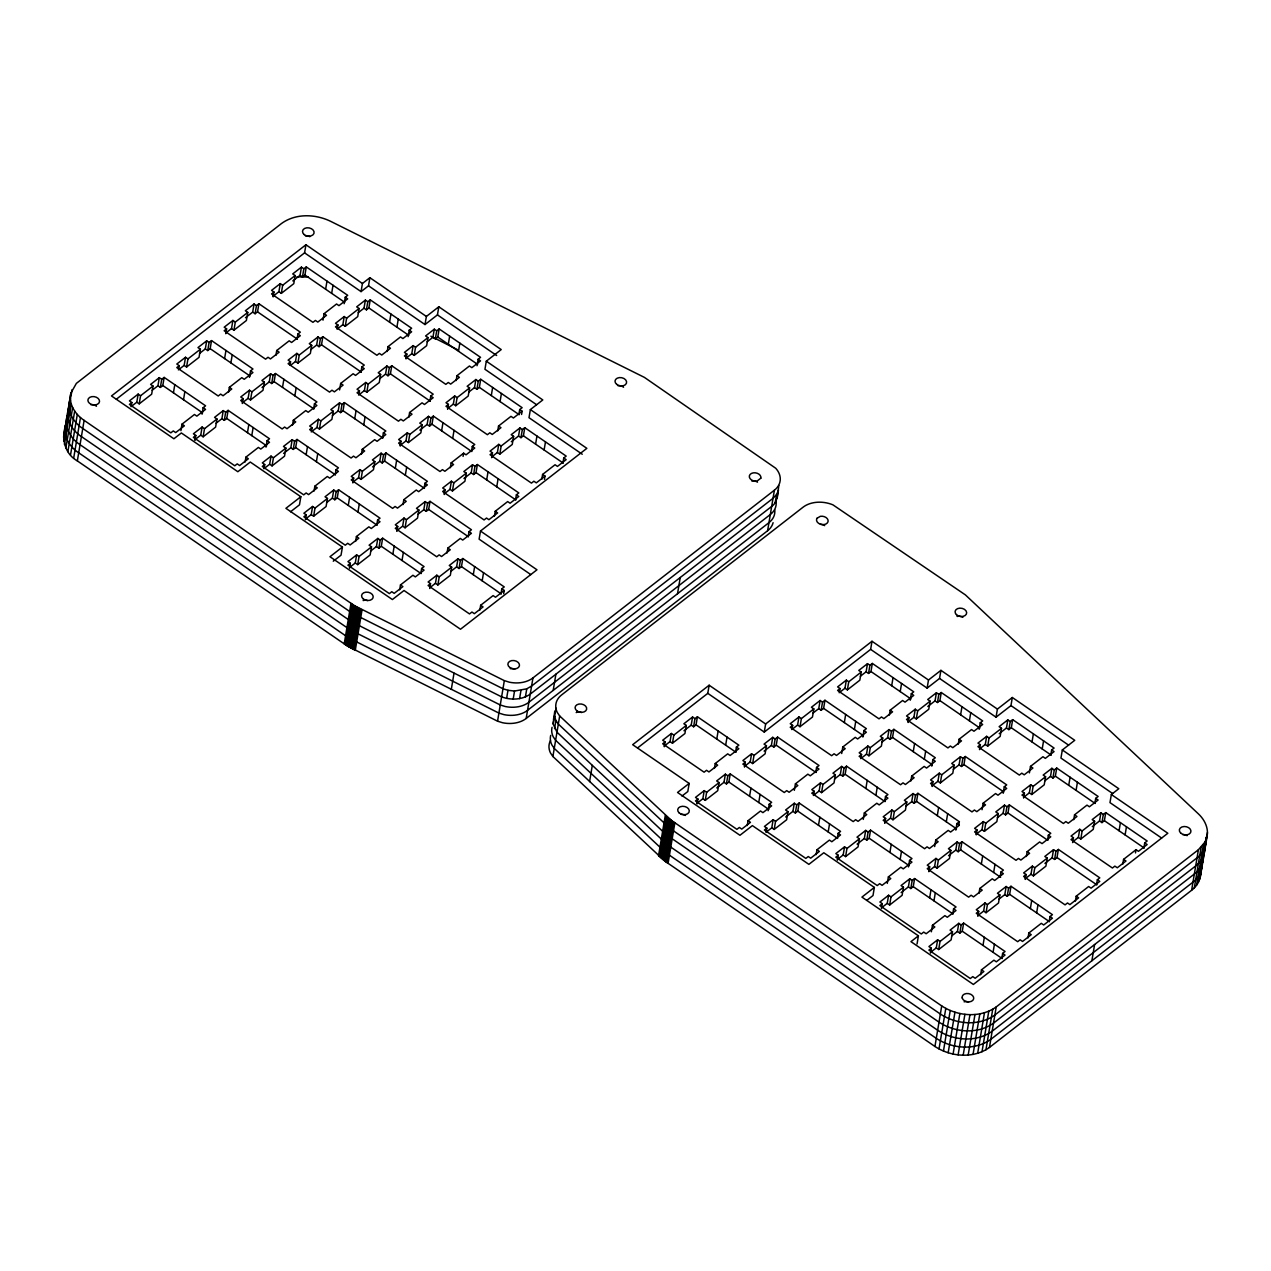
<?xml version="1.0" encoding="UTF-8"?>
<svg xmlns="http://www.w3.org/2000/svg" width="1271" height="1271" viewBox="0 0 1271 1271"><rect width="100%" height="100%" fill="white"/><g stroke="black" fill="none" stroke-linecap="round" stroke-linejoin="round"><path stroke-width="1.5" d="M1204.479 845.501C1205.829 853.334 1201.905 861.261 1195.693 865.932L993.525 1023.139C977.621 1034.546 954.871 1032.608 938.999 1022.138L666.369 834.777L556.968 732.191L553.123 723.898L556.078 708.185M553.123 723.898L554.76 711.093M68.555 410.724L69.365 405.862C64.074 417.396 71.589 430.281 81.423 436.589L351.797 621.916L501.616 696.858C510.894 700.321 522 699.971 530.261 694.125L771.688 506.414C777.089 502.696 777.391 496.278 778.011 490.415M777.185 498.359L778.821 485.538M550.47 740.564A25.325 18.001 9.5 0 0 550.47 752.956L552.901 756.515L664.717 861.007L934.932 1046.462C950.787 1056.932 973.554 1058.87 989.442 1047.463L1191.626 890.272C1197.838 885.585 1201.746 877.657 1200.396 869.825M1207.196 835.746C1208.514 827.5 1204.32 819.382 1198.394 813.869L965.372 594.876L832.95 504.857A25.325 18.001 9.5 0 0 803.05 507.208L561.623 694.919A25.325 18.001 9.5 0 0 557.254 712.411L559.685 715.97L671.501 820.462L941.716 1005.917C957.587 1016.387 980.338 1018.325 996.226 1006.918L1198.41 849.727L1205.115 841.879L1207.196 835.746L1200.412 876.291M773.102 522.683A25.325 18.001 9.5 0 1 767.605 530.738L526.178 718.465A25.325 18.001 9.5 0 1 502.553 722.738L497.549 721.181L347.73 646.24L77.34 460.912C63.28 453 61.135 435.905 66.664 422.083C61.358 433.618 68.872 446.502 78.707 452.81L349.096 638.137L498.899 713.079L503.904 714.62A25.325 18.001 9.5 0 0 527.544 710.346L768.971 522.635A25.325 18.001 9.5 0 0 774.754 509.878M70.89 393.089C68.237 403.971 75.386 414.553 84.124 420.367L354.514 605.695L504.333 680.636L509.337 682.193A25.325 18.001 9.5 0 0 532.962 677.904L774.389 490.193A25.325 18.001 9.5 0 0 775.723 468.252L644.413 377.392L330.508 221.265C315.287 213.925 295.587 213.242 281.511 223.505L76.355 383.397L70.89 393.089L63.55 437.224M67.204 418.842L68.014 413.981C62.708 425.499 70.239 438.4 80.057 444.707L350.446 630.019L500.266 704.976L505.254 706.517A25.325 18.001 9.5 0 0 528.895 702.243L770.321 514.517A25.325 18.001 9.5 0 0 776.104 501.759M69.651 404.242L70.461 399.38M71.001 396.139L72.082 389.641M63.661 440.878L70.445 400.333M64.44 444.548L71.224 404.003M65.854 448.155L72.638 407.61M67.887 451.666L74.671 411.121M70.525 455.002L77.309 414.457M73.686 458.1L80.47 417.555M77.34 460.912L84.124 420.367M131.31 405.767L131.85 402.526L129.451 400.873L138.158 394.105L140.557 395.758L139.206 403.86L136.791 402.208L138.158 394.105M159.304 377.646L157.954 385.764L160.368 387.417L161.719 379.298L159.304 377.646L150.614 384.414L153.013 386.066L151.662 394.185L139.206 403.86M160.368 387.417L162.799 385.51L164.166 377.408L205.584 405.814L203.138 407.721L202.057 414.203M173.428 392.803L174.794 384.7M178.687 368.94L179.227 365.698L176.812 364.03L185.518 357.278L187.933 358.93L186.583 367.033L184.168 365.381L185.518 357.278M183.517 399.73L184.867 391.611M180.895 430.662L181.991 424.164L194.447 414.489L196.846 416.141L205.552 409.373L203.138 407.721M206.68 340.819L205.33 348.921L207.729 350.574L209.095 342.471L206.68 340.819L197.974 347.587L200.389 349.239L199.039 357.342L186.583 367.033M207.729 350.574L210.176 348.683L211.526 340.58L252.961 368.987L250.514 370.878L249.434 377.376M194.987 440.338L195.813 435.46L193.399 433.808L202.105 427.04L204.504 428.692L203.153 436.811L200.739 435.159L202.105 427.04M225.793 333.717L226.603 328.855L224.189 327.203L232.895 320.435L235.31 322.087L233.943 330.206L231.529 328.554L232.895 320.435M224.602 358.581L225.968 350.478M223.251 410.597L221.901 418.699L224.316 420.351L225.666 412.249L223.251 410.597L214.561 417.365L216.96 419.017L215.609 427.12L203.153 436.811M230.877 362.886L232.243 354.784M228.542 392.199L229.352 387.337L241.808 377.646L244.223 379.298L252.929 372.53L250.514 370.878M224.316 420.351L226.746 418.461L228.113 410.358L269.531 438.765L267.101 440.656L266.004 447.154M254.057 303.991L252.691 312.094L255.106 313.746L256.456 305.644L254.057 303.991L245.351 310.76L247.766 312.412L246.399 320.514L233.943 330.206M242.364 403.495L243.174 398.633L240.759 396.981L249.466 390.213L251.88 391.865L250.53 399.968L248.115 398.316L249.466 390.213M255.106 313.746L257.536 311.856L258.903 303.737L300.321 332.16L297.891 334.051L297.08 338.912M247.464 432.664L248.814 424.562M245.112 461.977L245.939 457.115L258.394 447.424L260.793 449.076L269.5 442.308L267.101 440.656M273.154 296.89L273.964 292.028L271.565 290.376L280.271 283.608L282.67 285.26L281.32 293.363L278.905 291.71L280.271 283.608M251.785 435.635L253.136 427.517M270.628 373.753L269.277 381.872L271.676 383.524L273.043 375.422L270.628 373.753L261.921 380.522L264.336 382.174L262.986 390.292L250.53 399.968M275.918 355.372L276.728 350.51L289.184 340.819L291.599 342.471L300.306 335.703L297.891 334.051M271.676 383.524L274.123 381.634L275.473 373.515L316.908 401.938L314.461 403.828L313.651 408.69M301.418 267.148L300.067 275.267L302.482 276.919L303.833 268.801L301.418 267.148L292.727 273.916L295.126 275.569L293.776 283.687L281.32 293.363M264.177 467.792L264.733 464.535L262.319 462.882L271.025 456.114L273.424 457.782L272.073 465.885L269.659 464.233L271.025 456.114M304.579 252.865L305.93 244.763L362.426 283.497L361.059 291.615L304.579 252.865L116.344 399.221M282.512 387.385L283.878 379.282M302.482 276.919L304.913 275.013L306.279 266.91L347.698 295.317L345.251 297.223L344.171 303.705M290.01 365.047L290.551 361.806L288.136 360.154L296.842 353.386L299.257 355.038L297.891 363.141L295.492 361.488L296.842 353.386M292.187 439.671L290.821 447.773L293.236 449.426L294.586 441.323L292.187 439.671L283.481 446.439L285.88 448.091L284.529 456.194L272.073 465.885M294.84 395.837L296.191 387.719M292.489 425.15L293.299 420.272L305.755 410.597L308.17 412.249L316.876 405.481L314.461 403.828M318.004 336.926L316.638 345.045L319.053 346.697L320.403 338.579L318.004 336.926L309.298 343.694L311.713 345.347L310.346 353.465L297.891 363.141M293.236 449.426L295.666 447.535L297.033 439.432L338.451 467.839L336.021 469.73L335.194 474.607M325.63 289.232L326.981 281.113M323.009 320.149L324.105 313.667L336.561 303.991L338.96 305.644L347.666 298.876L345.251 297.223M319.053 346.697L321.499 344.791L322.85 336.688L364.269 365.095L361.838 366.985L361.028 371.863M331.667 293.363L333.018 285.26M306.136 454.716L307.503 446.614M311.554 430.948L312.094 427.707L309.695 426.055L318.386 419.287L320.8 420.939L319.45 429.058L317.035 427.406L318.386 419.287M305.93 244.763L111.483 395.948L173.889 438.765L181.356 432.966L237.836 471.716L250.276 462.04L300.83 496.723L299.479 504.825L290.519 511.784M337.371 328.204L337.927 324.963L335.512 323.311L344.219 316.543L346.618 318.195L345.267 326.313L342.852 324.661L344.219 316.543M305.485 519.76L306.295 514.882L303.88 513.23L312.587 506.462L315.001 508.114L313.635 516.233L311.236 514.58L312.587 506.462M316.384 461.738L317.734 453.636M314.048 491.051L314.858 486.189L327.314 476.498L329.729 478.15L338.42 471.382L336.021 469.73M339.548 402.843L338.197 410.946L340.612 412.598L341.963 404.496L339.548 402.843L330.841 409.612L333.256 411.264L331.906 419.366L319.45 429.058M339.595 389.927L340.676 383.445L353.131 373.753L355.546 375.406L364.253 368.654L361.838 366.985M333.749 490.018L332.398 498.121L334.797 499.773L336.164 491.67L333.749 490.018L325.042 496.786L327.457 498.439L326.091 506.541L313.635 516.233M365.365 300.099L364.014 308.202L366.429 309.854L367.78 301.751L365.365 300.099L356.674 306.867L359.073 308.519L357.723 316.622L345.267 326.313M340.612 412.598L343.043 410.708L344.393 402.589L385.828 431.012L383.381 432.903L382.571 437.764M368.526 285.816L369.877 277.698L426.373 316.447L425.007 324.55L368.526 285.816L361.059 291.615M334.797 499.773L337.244 497.882L338.594 489.764L380.029 518.187L377.582 520.077L376.772 524.939M366.429 309.854L368.86 307.963L370.226 299.845L411.645 328.268L409.214 330.158L408.118 336.64M354.72 418.715L356.087 410.612M358.93 394.121L359.471 390.88L357.056 389.228L365.762 382.46L368.177 384.112L366.811 392.215L364.412 390.562L365.762 382.46M348.254 505.445L349.62 497.326M352.845 482.916L353.672 478.055L351.257 476.403L359.963 469.635L362.378 471.287L361.012 479.389L358.597 477.737L359.963 469.635M300.83 496.723L285.911 508.321L342.407 547.054L341.041 555.173L333.272 561.21M363.76 424.911L365.111 416.793M361.409 454.224L362.235 449.346L374.675 439.671L377.09 441.323L385.796 434.555L383.381 432.903M386.924 366L385.558 374.119L387.973 375.771L389.339 367.653L386.924 366L378.218 372.768L380.633 374.421L379.266 382.539L366.811 392.215M357.945 512.086L359.312 503.983M389.577 322.167L390.928 314.064M349.541 568.169L350.351 563.291L347.936 561.639L356.643 554.871L359.058 556.523L357.691 564.642L355.292 562.989L356.643 554.871M387.226 351.479L388.052 346.618L400.508 336.926L402.907 338.579L411.613 331.81L409.214 330.158M355.61 541.398L356.42 536.537L368.876 526.845L371.291 528.498L379.997 521.73L377.582 520.077M396.917 327.203L398.268 319.085M344.203 643.936L350.987 603.391M381.125 453.175L379.759 461.294L382.174 462.946L383.524 454.827L381.125 453.175L372.419 459.943L374.834 461.595L373.467 469.714L361.012 479.389M345.061 644.524L351.86 603.979M387.973 375.771L390.419 373.865L391.77 365.762L433.189 394.169L430.758 396.075L429.948 400.937M345.95 645.112L352.734 604.567M346.84 645.684L353.624 605.139M347.73 646.24L354.514 605.695M348.635 646.796L355.419 606.251M349.557 647.336L356.341 606.791M350.478 647.876L357.278 607.331M351.416 648.401L358.2 607.856M352.369 648.925L359.153 608.38M382.174 462.946L384.605 461.055L385.971 452.937L427.39 481.344L424.959 483.25L424.133 488.112M353.322 649.433L360.106 608.888M354.275 649.926L361.075 609.381M377.805 538.427L376.438 546.53L378.853 548.182L380.22 540.08L377.805 538.427L369.098 545.195L371.513 546.848L370.147 554.95L357.691 564.642M355.26 650.418L362.044 609.873M406.021 358.915L406.847 354.037L404.432 352.385L413.139 345.617L415.538 347.269L414.187 355.387L411.772 353.735L413.139 345.617M378.853 548.182L381.3 546.292L382.65 538.189L424.069 566.596L421.638 568.487L420.828 573.348M395.297 468.379L396.663 460.277M400.222 446.089L401.032 441.228L398.633 439.575L407.324 432.807L409.739 434.46L408.388 442.562L405.973 440.91L407.324 432.807M408.785 417.381L409.596 412.519L422.051 402.843L424.466 404.496L433.173 397.728L430.758 396.075M434.301 329.173L432.934 337.276L435.349 338.928L436.7 330.825L434.301 329.173L425.594 335.941L427.993 337.593L426.643 345.696L414.187 355.387M405.322 475.259L406.672 467.14M392.85 554.22L394.201 546.101M396.902 531.326L397.728 526.464L395.313 524.812L404.019 518.044L406.418 519.696L405.068 527.799L402.653 526.146L404.019 518.044M402.986 504.571L403.797 499.694L416.253 490.018L418.667 491.67L427.358 484.902L424.959 483.25M425.007 324.55L437.446 314.89L438.813 306.772L501.219 349.589L486.3 361.186L484.95 369.289L536.6 404.718M428.486 416.348L427.135 424.45L429.55 426.103L430.901 418L428.486 416.348L419.78 423.116L422.194 424.768L420.844 432.871L408.388 442.562M435.349 338.928L437.78 337.037L439.146 328.935L480.565 357.342L478.134 359.232L477.038 365.73M402.001 560.495L403.368 552.392M399.666 589.808L400.476 584.946L412.932 575.255L415.347 576.907L424.053 570.139L421.638 568.487M429.55 426.103L431.981 424.212L433.332 416.11L474.766 444.516L472.319 446.407L471.509 451.284M425.181 501.584L423.815 509.703L426.23 511.355L427.58 503.252L425.181 501.584L416.475 508.352L418.874 510.005L417.524 518.123L405.068 527.799M448.313 344.25L449.664 336.148M441.625 430.821L442.975 422.719M426.23 511.355L428.661 509.464L430.027 501.346L471.446 529.753L469.015 531.659L468.189 536.521M447.599 409.246L448.409 404.385L445.994 402.732L454.7 395.964L457.115 397.616L455.749 405.735L453.35 404.083L454.7 395.964M458.497 351.241L459.848 343.138M456.162 380.553L456.972 375.692L469.428 366L471.843 367.653L480.533 360.885L478.134 359.232M452.698 438.416L454.049 430.313M444.278 494.498L445.088 489.637L442.689 487.985L451.38 481.216L453.795 482.869L452.444 490.971L450.029 489.319L451.38 481.216M429.709 588.489L430.519 583.627L428.12 581.975L436.811 575.207L439.226 576.859L437.875 584.962L435.46 583.31L436.811 575.207M450.347 467.728L451.173 462.866L463.629 453.175L466.028 454.827L474.734 448.059L472.319 446.407M475.862 379.521L474.512 387.623L476.911 389.276L478.277 381.173L475.862 379.521L467.156 386.289L469.571 387.941L468.205 396.044L455.749 405.735M463.073 456.416L463.629 453.175M447.042 552.98L447.853 548.103L460.309 538.427L462.723 540.08L471.414 533.312L469.015 531.659M476.911 389.276L479.358 387.385L480.708 379.266L522.143 407.689L519.696 409.58L518.886 414.441M472.542 464.757L471.191 472.876L473.606 474.528L474.957 466.409L472.542 464.757L463.836 471.525L466.25 473.177L464.9 481.296L452.444 490.971M457.973 558.747L456.623 566.866L459.038 568.518L460.388 560.4L457.973 558.747L449.267 565.516L451.682 567.168L450.331 575.286L437.875 584.962M473.606 474.528L476.037 472.621L477.388 464.519L518.822 492.926L516.376 494.816L515.565 499.694M459.038 568.518L461.468 566.612L462.819 558.509L504.253 586.916L501.807 588.823L500.996 593.684M491.289 395.567L492.655 387.464M451.3 689.406L454.017 673.185M486.682 479.914L488.032 471.811M500.059 401.588L501.425 393.486M491.655 457.671L492.465 452.794L490.05 451.141L498.756 444.373L501.171 446.026L499.805 454.144L497.406 452.492L498.756 444.373M473.289 574.714L474.639 566.612M486.3 361.186L542.796 399.936L530.357 409.596L586.852 448.345L480.486 531.04L479.119 539.158L530.77 574.571M497.724 430.901L498.534 426.039L510.99 416.348L513.405 418L522.111 411.232L519.696 409.58M496.754 486.825L498.105 478.722M482.186 580.831L483.536 572.713M494.403 516.137L495.229 511.276L507.669 501.584L510.084 503.237L518.79 496.468L516.376 494.816M479.834 610.128L480.66 605.266L493.116 595.591L495.515 597.243L504.222 590.475L501.807 588.823M519.918 427.93L518.552 436.032L520.967 437.685L522.333 429.582L519.918 427.93L511.212 434.698L513.627 436.35L512.261 444.453L499.805 454.144M521.571 414.473L522.111 411.232M520.967 437.685L523.414 435.794L524.764 427.676L566.183 456.098L563.752 457.989L562.942 462.851M530.357 409.596L529.006 417.714L582.261 454.24M503.681 593.716L504.222 590.475M535.599 444.151L536.95 436.048M497.549 721.181L504.333 680.636M544.115 449.998L545.481 441.895M541.78 479.31L542.59 474.448L555.046 464.757L557.461 466.409L566.167 459.641L563.752 457.989M506.621 698.399L507.971 690.296L502.982 688.755L352.258 613.242L82.774 428.486C72.955 422.179 65.425 409.278 70.731 397.759M544.465 479.342L545.005 476.101L542.59 474.448M513.182 699.145L514.533 691.043L526.766 688.818L531.612 686.022L773.038 498.296L776.565 494.594L778.535 490.241M519.585 698.637L520.951 690.534M525.416 696.937L526.766 688.818M526.178 718.465L532.962 677.904M553.187 690.407L555.904 674.186M554.553 728.633L555.904 720.53L554.474 715.795M552.901 756.515L559.685 715.97M589.585 781.617L592.302 765.396M677.522 593.732L680.239 577.511M664.304 746.744L665.114 741.883L662.699 740.23L671.406 733.462L673.821 735.115L672.47 743.217L670.055 741.565L671.406 733.462M658.537 855.78L665.321 815.235M659.268 856.463L666.052 815.918M659.999 857.131L666.782 816.586M660.761 857.798L667.545 817.253M661.524 858.449L668.308 817.904M662.302 859.101L669.086 818.556M663.097 859.736L669.881 819.191M692.568 717.003L691.217 725.121L693.616 726.774L694.983 718.655L692.568 717.003L683.862 723.771L686.276 725.423L684.926 733.542L672.47 743.217M663.891 860.372L670.675 819.827M664.717 861.007L671.501 820.462M665.527 861.627L672.311 821.082M666.369 862.231L673.153 821.686M667.211 862.834L673.995 822.289M668.069 863.438L674.853 822.893M693.616 726.774L696.063 724.867L697.414 716.765L738.848 745.171L736.402 747.078L735.591 751.939M709.139 685.228L707.788 693.346L764.268 732.08L765.635 723.977L709.139 685.228L632.672 744.695L689.168 783.429L687.802 791.547L681.987 796.059M697.112 803.908L697.922 799.046L695.507 797.394L704.213 790.626L706.628 792.278L705.262 800.38L702.863 798.728L704.213 790.626M716.765 739.087L718.131 730.968M714.429 768.383L715.239 763.521L727.695 753.846L730.11 755.498L738.816 748.73L736.402 747.078M725.376 774.166L724.009 782.285L726.424 783.937L727.775 775.818L725.376 774.166L716.669 780.934L719.084 782.586L717.718 790.705L705.262 800.38M725.662 745.187L727.028 737.069M767.605 530.738L774.389 490.193M775.215 502.712L776.565 494.594M726.424 783.937L728.855 782.03L730.221 773.928L771.64 802.335L769.209 804.225L768.113 810.723M744.472 767.08L745.283 762.203L742.884 760.551L751.59 753.782L753.989 755.435L752.639 763.553L750.224 761.901L751.59 753.782M749.572 796.234L750.939 788.131M747.237 825.546L748.047 820.685L760.503 810.993L762.918 812.646L771.624 805.893L769.209 804.225M772.736 737.339L771.386 745.442L773.801 747.094L775.151 738.991L772.736 737.339L764.046 744.107L766.445 745.759L765.094 753.862L752.639 763.553M758.739 802.525L760.09 794.423M773.801 747.094L776.231 745.203L777.598 737.101L819.017 765.507L816.57 767.398L815.76 772.26M766.302 831.361L766.842 828.12L764.427 826.468L773.133 819.7L775.548 821.352L774.182 829.455L771.783 827.802L773.133 819.7M792.119 728.617L792.659 725.376L790.244 723.723L798.951 716.955L801.365 718.608L800.015 726.71L797.6 725.058L798.951 716.955M794.296 803.24L792.929 811.359L795.344 813.011L796.71 804.893L794.296 803.24L785.589 810.008L788.004 811.661L786.638 819.779L774.182 829.455M794.327 790.34L795.424 783.857L807.879 774.166L810.278 775.818L818.985 769.05L816.57 767.398M820.113 700.496L818.762 708.614L821.161 710.267L822.528 702.148L820.113 700.496L811.406 707.264L813.821 708.916L812.471 717.035L800.015 726.71M795.344 813.011L797.791 811.105L799.141 803.002L840.56 831.409L838.129 833.315L837.319 838.177M821.161 710.267L823.608 708.376L824.958 700.257L866.393 728.664L863.946 730.571L862.866 737.053M813.662 794.534L814.218 791.277L811.804 789.625L820.51 782.857L822.909 784.509L821.559 792.627L819.144 790.975L820.51 782.857M839.495 691.789L840.036 688.548L837.621 686.896L846.327 680.128L848.742 681.78L847.376 689.883L844.977 688.231L846.327 680.128M818.492 825.324L819.859 817.205M816.157 854.62L816.967 849.759L829.423 840.083L831.838 841.736L840.544 834.968L838.129 833.315M841.672 766.413L840.306 774.516L842.721 776.168L844.071 768.065L841.672 766.413L832.966 773.181L835.365 774.833L834.014 782.936L821.559 792.627M844.325 722.579L845.676 714.461M828.184 831.965L829.55 823.862M841.704 753.512L842.784 747.014L855.24 737.339L857.655 738.991L866.361 732.223L863.946 730.571M867.489 663.669L866.123 671.771L868.538 673.439L869.888 665.321L867.489 663.669L858.783 670.437L861.198 672.089L859.832 680.192L847.376 689.883M842.721 776.168L845.151 774.277L846.518 766.175L887.936 794.582L885.506 796.472L884.68 801.334M854.398 729.49L855.748 721.372M870.635 649.386L872.001 641.267L928.481 680.017L927.131 688.119L870.635 649.386L764.268 732.08M837.43 860.117L838.256 855.256L835.841 853.604L844.548 846.836L846.947 848.488L845.596 856.606L843.181 854.954L844.548 846.836M868.538 673.439L870.969 671.533L872.335 663.43L913.754 691.837L911.323 693.728L910.227 700.226M861.039 757.691L861.579 754.45L859.18 752.797L867.871 746.029L870.285 747.682L868.935 755.8L866.52 754.132L867.871 746.029M865.869 788.481L867.219 780.378M865.694 830.392L864.344 838.495L866.758 840.147L868.109 832.044L865.694 830.392L857.004 837.16L859.403 838.812L858.052 846.915L845.596 856.606M863.247 819.414L864.344 812.932L876.799 803.24L879.198 804.893L887.905 798.124L885.506 796.472M889.033 729.586L887.682 737.688L890.081 739.341L891.448 731.238L889.033 729.586L880.326 736.338L882.741 738.006L881.391 746.109L868.935 755.8M891.686 685.736L893.052 677.634M875.894 795.36L877.244 787.242M889.35 715.049L890.161 710.187L902.617 700.496L905.031 702.148L913.738 695.38L911.323 693.728M866.758 840.147L869.189 838.256L870.556 830.138L911.974 858.561L909.543 860.451L908.447 866.933M890.081 739.341L892.528 737.45L893.878 729.332L935.313 757.754L932.866 759.645L931.786 766.127M900.218 691.583L901.568 683.48M884.807 823.29L885.617 818.429L883.218 816.776L891.908 810.008L894.323 811.661L892.973 819.763L890.558 818.111L891.908 810.008M689.168 783.429L677.538 792.469L739.96 835.285L752.384 825.61L808.88 864.359L823.799 852.762L874.353 887.428L873.002 895.547L866.79 900.376M908.145 722.484L908.956 717.622L906.541 715.97L915.247 709.202L917.662 710.854L916.296 718.957L913.897 717.305L915.247 709.202M889.907 852.46L891.257 844.357M881.486 908.543L882.296 903.665L879.897 902.013L888.604 895.245L891.003 896.897L889.652 905.016L887.237 903.363L888.604 895.245M887.285 883.393L888.381 876.911L900.837 867.219L903.236 868.871L911.943 862.103L909.543 860.451M913.245 751.654L914.596 743.535M913.071 793.549L911.72 801.667L914.119 803.32L915.485 795.201L913.071 793.549L904.364 800.317L906.779 801.969L905.429 810.088L892.973 819.763M910.894 780.966L911.704 776.088L924.16 766.413L926.575 768.065L935.281 761.297L932.866 759.645M900.138 859.482L901.504 851.379M936.409 692.743L935.043 700.861L937.458 702.513L938.824 694.395L936.409 692.743L927.703 699.511L930.118 701.163L928.751 709.282L916.296 718.957M914.119 803.32L916.566 801.413L917.916 793.311L959.351 821.717L958.811 824.958M924.319 759.248L925.669 751.129M909.75 878.801L908.4 886.904L910.814 888.556L912.165 880.453L909.75 878.801L901.06 885.569L903.459 887.222L902.108 895.324L889.652 905.016M939.555 678.46L940.921 670.341L997.401 709.091L996.051 717.194L939.555 678.46L927.131 688.119M937.458 702.513L939.905 700.607L941.255 692.504L982.674 720.911L980.243 722.802L979.163 729.3M910.814 888.556L913.245 886.665L914.612 878.547L956.03 906.97L953.584 908.86L952.773 913.722M932.183 786.463L932.993 781.586L930.579 779.933L939.285 773.165L941.7 774.817L940.333 782.936L937.934 781.284L939.285 773.165M937.283 815.632L938.634 807.514M928.863 871.699L929.673 866.838L927.258 865.186L935.964 858.418L938.379 860.07L937.029 868.172L934.614 866.52L935.964 858.418M917.058 943.956L918.409 935.837L861.929 897.104L874.353 887.428M934.662 846.55L935.742 840.067L948.198 830.392L950.613 832.044L959.319 825.276L956.904 823.624L959.351 821.717M929.641 897.914L930.992 889.795M960.606 714.81L961.972 706.708M960.447 756.722L959.081 764.824L961.496 766.477L962.862 758.374L960.447 756.722L951.741 763.49L954.156 765.142L952.789 773.245L940.333 782.936M958.27 744.123L959.081 739.261L971.537 729.57L973.951 731.238L982.658 724.47L980.243 722.802M946.307 821.813L947.658 813.71M933.963 900.869L935.313 892.766M931.341 931.802L932.437 925.32L944.893 915.628L947.292 917.281L955.999 910.513L953.584 908.86M930.515 953.075L931.325 948.214L928.926 946.561L937.633 939.793L940.032 941.446L938.681 949.548L936.266 947.896L937.633 939.793M969.392 720.832L970.742 712.729M961.496 766.477L963.942 764.586L965.293 756.483L1006.711 784.89L1004.281 786.781L1003.2 793.279M957.127 841.958L955.776 850.077L958.175 851.729L959.541 843.61L957.127 841.958L948.42 848.726L950.835 850.378L949.485 858.497L937.029 868.172M955.824 830.106L956.904 823.624M958.175 851.729L960.622 849.838L961.972 841.72L1003.407 870.127L1000.96 872.033L1000.15 876.895M979.544 749.62L980.37 744.758L977.955 743.106L986.661 736.338L989.06 737.99L987.71 746.109L985.295 744.441L986.661 736.338M958.779 923.334L957.428 931.452L959.843 933.105L961.194 924.986L958.779 923.334L950.088 930.102L952.487 931.754L951.137 939.873L938.681 949.548M934.932 1046.462L941.716 1005.917M939.015 1048.956L945.799 1008.411M976.239 834.872L977.049 830.011L974.635 828.342L983.341 821.59L985.756 823.243L984.39 831.345L981.99 829.693L983.341 821.59M982.038 809.722L983.119 803.24L995.574 793.549L997.989 795.201L1006.696 788.433L1004.281 786.781M959.843 933.105L962.274 931.214L963.64 923.096L1005.059 951.502L1002.612 953.409L1001.802 958.27M943.447 1051.069L950.231 1010.524M1007.808 719.894L1006.457 727.997L1008.872 729.649L1010.223 721.547L1007.808 719.894L999.117 726.662L1001.516 728.315L1000.166 736.417L987.71 746.109M948.166 1052.769L954.95 1012.224M981.339 864.042L982.69 855.923M978.988 893.338L979.798 888.477L992.254 878.801L994.669 880.453L1003.375 873.685L1000.96 872.033M996.051 717.194L1010.969 705.596L1012.32 697.493L1074.742 740.31L1062.318 749.969L1060.951 758.072L1112.602 793.501M953.091 1054.04L959.875 1013.495M977.892 916.248L978.702 911.386L976.287 909.734L984.993 902.966L987.408 904.618L986.058 912.721L983.643 911.069L984.993 902.966M1008.872 729.649L1011.303 727.759L1012.669 719.64L1054.088 748.063L1051.657 749.954L1050.831 754.815M1004.503 805.131L1003.137 813.233L1005.552 814.886L1006.902 806.783L1004.503 805.131L995.797 811.899L998.212 813.551L996.845 821.654L984.39 831.345M958.112 1054.851L964.896 1014.306M963.18 1055.184L969.964 1014.639M993.652 872.478L995.002 864.375M982.991 945.417L984.342 937.299M980.64 974.73L981.466 969.852L993.922 960.177L996.321 961.829L1005.027 955.061L1002.612 953.409M1005.552 814.886L1007.982 812.995L1009.349 804.893L1050.767 833.299L1048.337 835.19L1047.526 840.067M968.184 1055.025L974.968 1014.48M973.046 1054.406L979.83 1013.861M1006.155 886.507L1004.805 894.609L1007.204 896.277L1008.57 888.159L1006.155 886.507L997.449 893.275L999.864 894.927L998.498 903.03L986.058 912.721M993.064 952.329L994.43 944.226M977.669 1053.309L984.453 1012.765M1032.02 741.962L1033.371 733.844M1023.6 798.029L1024.41 793.168L1022.011 791.515L1030.717 784.747L1033.116 786.399L1031.766 794.518L1029.351 792.866L1030.717 784.747M982.006 1051.768L988.79 1011.223M1029.399 772.895L1030.495 766.397L1042.951 756.722L1045.35 758.374L1054.056 751.606L1051.657 749.954M1007.204 896.277L1009.651 894.371L1011.001 886.268L1052.436 914.675L1049.989 916.566L1049.179 921.443M985.946 1049.814L992.73 1009.269M989.442 1047.463L996.226 1006.918M1042.204 748.953L1043.57 740.834M1026.364 856.511L1027.175 851.649L1039.63 841.958L1042.045 843.61L1050.752 836.842L1048.337 835.19M1025.268 879.405L1026.078 874.543L1023.663 872.891L1032.37 866.123L1034.785 867.775L1033.418 875.894L1031.003 874.241L1032.37 866.123M1051.864 768.304L1050.513 776.406L1052.928 778.059L1054.279 769.956L1051.864 768.304L1043.173 775.072L1045.572 776.724L1044.222 784.827L1031.766 794.518M1030.352 908.574L1031.718 900.472M1028.017 937.887L1028.827 933.025L1041.283 923.334L1043.698 924.986L1052.404 918.218L1049.989 916.566M1052.928 778.059L1055.359 776.168L1056.725 768.049L1098.144 796.472L1095.697 798.363L1094.887 803.224M1036.643 912.88L1037.994 904.777M1053.532 849.679L1052.166 857.782L1054.58 859.434L1055.931 851.332L1053.532 849.679L1044.826 856.447L1047.24 858.1L1045.874 866.202L1033.418 875.894M1068.736 785.335L1070.087 777.232M1054.58 859.434L1057.011 857.544L1058.378 849.425L1099.796 877.848L1097.366 879.739L1096.555 884.6M1076.076 790.371L1077.427 782.269M1073.725 819.684L1074.551 814.822L1087.007 805.131L1089.406 806.783L1098.112 800.015L1095.697 798.363M1072.629 842.578L1073.439 837.716L1071.04 836.064L1079.746 829.296L1082.145 830.948L1080.795 839.051L1078.38 837.398L1079.746 829.296M1075.393 901.06L1076.203 896.198L1088.659 886.507L1091.074 888.159L1099.765 881.391L1097.366 879.739M1100.893 812.836L1099.542 820.955L1101.957 822.607L1103.307 814.489L1100.893 812.836L1092.202 819.604L1094.601 821.257L1093.251 829.375L1080.795 839.051M1101.957 822.607L1104.388 820.701L1105.754 812.598L1147.173 841.005L1144.726 842.911L1143.916 847.773M1062.318 749.969L1118.798 788.719L1111.347 794.518L1109.98 802.621L1161.63 838.05M1091.884 960.749L1094.601 944.544M1119.068 830.773L1120.418 822.671M1125.105 834.92L1126.456 826.801M1122.754 864.216L1123.58 859.355L1136.036 849.679L1138.435 851.332L1147.141 844.564L1144.726 842.911M1135.48 852.92L1136.036 849.679M1191.626 890.272L1198.41 849.727M1194.311 887.889L1201.095 847.344M1196.551 885.267L1203.335 844.722M1198.331 882.424L1205.115 841.879M1199.617 879.421L1207.45 832.537M553.409 719.195L554.728 716.288M131.85 402.526L129.42 404.416L170.838 432.839L173.285 430.933L175.7 432.585L184.39 425.817L181.991 424.164M140.557 395.758L153.013 386.066M161.719 379.298L164.166 377.408M179.227 365.698L176.796 367.589L218.215 395.996L220.646 394.105L223.061 395.758L231.767 388.99L229.352 387.337M187.933 358.93L200.389 349.239M209.095 342.471L211.526 340.58M226.603 328.855L224.157 330.746L265.591 359.169L268.022 357.262L270.437 358.93L279.143 352.162L276.728 350.51M235.31 322.087L247.766 312.412M256.456 305.644L258.903 303.737M273.964 292.028L271.533 293.919L312.952 322.326L315.399 320.435L317.814 322.087L326.504 315.319L324.105 313.667M282.67 285.26L295.126 275.569M303.833 268.801L306.279 266.91M130.992 406.72L136.791 402.208M152.155 390.276L157.954 385.764M178.369 369.893L184.168 365.381M199.515 353.433L205.33 348.921M225.73 333.066L231.529 328.554M245.446 317.734L252.691 312.094M273.106 296.222L278.905 291.71M292.807 280.907L300.067 275.267M362.426 283.497L369.877 277.698M195.813 435.46L193.367 437.367L234.785 465.774L237.232 463.883L239.647 465.536L248.338 458.767L245.939 457.115M204.504 428.692L216.96 419.017M225.666 412.249L228.113 410.358M243.174 398.633L240.743 400.524L282.162 428.947L284.609 427.04L287.008 428.692L295.714 421.924L293.299 420.272M251.88 391.865L264.336 382.174M273.043 375.422L275.473 373.515M290.551 361.806L288.104 363.697L329.539 392.104L331.969 390.213L334.384 391.865L343.091 385.097L340.676 383.445M299.257 355.038L311.713 345.347M320.403 338.579L322.85 336.688M337.927 324.963L335.48 326.869L376.899 355.276L379.346 353.386L381.761 355.038L390.451 348.27L388.052 346.618M346.618 318.195L359.073 308.519M367.78 301.751L370.226 299.845M194.94 439.671L200.739 435.159M216.102 423.211L221.901 418.699M242.316 402.828L248.115 398.316M262.017 387.512L269.277 381.872M291.138 364.872L295.492 361.488M310.839 349.557L316.638 345.045M337.053 329.173L342.852 324.661M358.215 312.714L364.014 308.202M426.373 316.447L438.813 306.772M264.733 464.535L262.287 466.441L303.721 494.848L306.152 492.957L308.567 494.61L317.273 487.842L314.858 486.189M273.424 457.782L285.88 448.091M294.586 441.323L297.033 439.432M312.094 427.707L309.663 429.598L351.082 458.021L353.529 456.114L355.928 457.767L364.634 451.014L362.235 449.346M320.8 420.939L333.256 411.264M341.963 404.496L344.393 402.589M359.471 390.88L357.04 392.771L398.459 421.178L400.889 419.287L403.304 420.939L412.011 414.171L409.596 412.519M368.177 384.112L380.633 374.421M389.339 367.653L391.77 365.762M406.847 354.037L404.4 355.944L445.835 384.35L448.266 382.46L450.681 384.112L459.387 377.344L456.972 375.692M415.538 347.269L427.993 337.593M436.7 330.825L439.146 328.935M263.86 468.745L269.659 464.233M283.576 453.413L290.821 447.773M311.236 431.918L317.035 427.406M332.398 415.458L338.197 410.946M358.597 395.074L364.412 390.562M379.759 378.631L385.558 374.119M405.973 358.247L411.772 353.735M427.135 341.788L432.934 337.276M306.295 514.882L303.864 516.789L345.283 545.195L347.714 543.305L350.129 544.957L358.835 538.189L356.42 536.537M315.001 508.114L327.457 498.439M336.164 491.67L338.594 489.764M353.672 478.055L351.225 479.945L392.66 508.368L395.09 506.462L397.505 508.114L406.212 501.346L403.797 499.694M362.378 471.287L374.834 461.595M383.524 454.827L385.971 452.937M401.032 441.228L398.601 443.118L440.02 471.525L442.467 469.635L444.866 471.287L453.572 464.519L451.173 462.866M409.739 434.46L422.194 424.768M430.901 418L433.332 416.11M448.409 404.385L445.978 406.291L487.397 434.698L489.828 432.791L492.242 434.46L500.949 427.692L498.534 426.039M457.115 397.616L469.571 387.941M478.277 381.173L480.708 379.266M305.437 519.092L311.236 514.58M326.583 502.633L332.398 498.121M352.798 482.249L358.597 477.737M372.514 466.934L379.759 461.294M400.174 445.422L405.973 440.91M419.875 430.091L427.135 424.45M447.551 408.595L453.35 404.083M468.697 392.135L474.512 387.623M342.407 547.054L329.967 556.73L392.389 599.547L404.019 590.507L460.499 629.24L536.966 569.789L480.486 531.04M350.351 563.291L347.92 565.198L389.339 593.605L391.77 591.714L394.185 593.366L402.891 586.598L400.476 584.946M359.058 556.523L371.513 546.848M380.22 540.08L382.65 538.189M397.728 526.464L395.281 528.355L436.716 556.777L439.146 554.871L441.561 556.523L450.268 549.755L447.853 548.103M406.418 519.696L418.874 510.005M427.58 503.252L430.027 501.346M445.088 489.637L442.658 491.527L484.076 519.934L486.523 518.044L488.922 519.696L497.628 512.928L495.229 511.276M453.795 482.869L466.25 473.177M474.957 466.409L477.388 464.519M492.465 452.794L490.034 454.7L531.453 483.107L533.884 481.216L536.298 482.869L545.005 476.101M501.171 446.026L513.627 436.35M522.333 429.582L524.764 427.676M349.477 567.501L355.292 562.989M370.639 551.042L376.438 546.53M396.854 530.658L402.653 526.146M418.016 514.215L423.815 509.703M444.23 493.831L450.029 489.319M463.931 478.5L471.191 472.876M491.591 457.004L497.406 452.492M511.307 441.673L518.552 436.032M430.519 583.627L428.089 585.518L469.507 613.925L471.954 612.034L474.353 613.686L483.059 606.918L480.66 605.266M439.226 576.859L451.682 567.168M460.388 560.4L462.819 558.509M429.662 587.822L435.46 583.31M450.824 571.378L456.623 566.866M637.565 747.952L707.788 693.346M665.114 741.883L662.684 743.773L704.102 772.196L706.533 770.29L708.948 771.942L717.654 765.174L715.239 763.521M673.821 735.115L686.276 725.423M694.983 718.655L697.414 716.765M664.256 746.077L670.055 741.565M683.957 730.761L691.217 725.121M765.635 723.977L872.001 641.267M697.922 799.046L695.475 800.937L736.91 829.343L739.341 827.453L741.756 829.105L750.462 822.337L748.047 820.685M706.628 792.278L719.084 782.586M727.775 775.818L730.221 773.928M745.283 762.203L742.852 764.109L784.271 792.516L786.717 790.626L789.132 792.278L797.823 785.51L795.424 783.857M753.989 755.435L766.445 745.759M775.151 738.991L777.598 737.101M792.659 725.376L790.228 727.266L831.647 755.689L834.094 753.782L836.493 755.435L845.199 748.667L842.784 747.014M801.365 718.608L813.821 708.916M822.528 702.148L824.958 700.257M840.036 688.548L837.589 690.439L879.024 718.846L881.454 716.955L883.869 718.608L892.576 711.839L890.161 710.187M848.742 681.78L861.198 672.089M869.888 665.321L872.335 663.43M697.048 803.24L702.863 798.728M716.765 787.925L724.009 782.285M744.425 766.413L750.224 761.901M764.125 751.082L771.386 745.442M791.801 729.57L797.6 725.058M812.947 713.126L818.762 708.614M839.162 692.743L844.977 688.231M860.324 676.283L866.123 671.771M928.481 680.017L940.921 670.341M766.842 828.12L764.395 830.011L805.83 858.418L808.261 856.527L810.676 858.179L819.382 851.411L816.967 849.759M775.548 821.352L788.004 811.661M796.71 804.893L799.141 803.002M814.218 791.277L811.772 793.183L853.206 821.59L855.637 819.7L858.052 821.352L866.743 814.584L864.344 812.932M822.909 784.509L835.365 774.833M844.071 768.065L846.518 766.175M861.579 754.45L859.148 756.34L900.567 784.763L903.014 782.857L905.413 784.509L914.119 777.741L911.704 776.088M870.285 747.682L882.741 738.006M891.448 731.238L893.878 729.332M908.956 717.622L906.509 719.513L947.944 747.92L950.374 746.029L952.789 747.682L961.496 740.914L959.081 739.261M917.662 710.854L930.118 701.163M938.824 694.395L941.255 692.504M765.968 832.314L771.783 827.802M785.685 816.999L792.929 811.359M813.345 795.487L819.144 790.975M834.507 779.028L840.306 774.516M860.721 758.644L866.52 754.132M881.883 742.2L887.682 737.688M908.082 721.817L913.897 717.305M927.798 706.501L935.043 700.861M997.401 709.091L1012.32 697.493M838.256 855.256L835.81 857.162L877.228 885.569L879.675 883.663L882.09 885.331L890.78 878.563L888.381 876.911M846.947 848.488L859.403 838.812M868.109 832.044L870.556 830.138M885.617 818.429L883.186 820.319L924.605 848.726L927.052 846.836L929.451 848.488L938.157 841.72L935.742 840.067M894.323 811.661L906.779 801.969M915.485 795.201L917.916 793.311M932.993 781.586L930.547 783.492L971.981 811.899L974.412 810.008L976.827 811.661L985.533 804.893L983.119 803.24M941.7 774.817L954.156 765.142M962.862 758.374L965.293 756.483M980.37 744.758L977.923 746.649L1019.342 775.072L1021.789 773.165L1024.204 774.817L1032.894 768.049L1030.495 766.397M989.06 737.99L1001.516 728.315M1010.223 721.547L1012.669 719.64M837.382 859.466L843.181 854.954M857.099 844.135L864.344 838.495M884.759 822.623L890.558 818.111M905.921 806.179L911.72 801.667M932.12 785.796L937.934 781.284M953.282 769.336L959.081 764.824M979.496 748.953L985.295 744.441M999.213 733.637L1006.457 727.997M882.296 903.665L879.866 905.572L921.284 933.978L923.731 932.088L926.146 933.74L934.836 926.972L932.437 925.32M891.003 896.897L903.459 887.222M912.165 880.453L914.612 878.547M929.673 866.838L927.242 868.728L968.661 897.151L971.108 895.245L973.507 896.897L982.213 890.129L979.798 888.477M938.379 860.07L950.835 850.378M959.541 843.61L961.972 841.72M977.049 830.011L974.603 831.901L1016.037 860.308L1018.468 858.418L1020.883 860.07L1029.589 853.302L1027.175 851.649M985.756 823.243L998.212 813.551M1006.902 806.783L1009.349 804.893M1024.41 793.168L1021.979 795.058L1063.398 823.481L1065.845 821.574L1068.26 823.243L1076.95 816.475L1074.551 814.822M1033.116 786.399L1045.572 776.724M1054.279 769.956L1056.725 768.049M881.438 907.875L887.237 903.363M901.139 892.544L908.4 886.904M928.815 871.032L934.614 866.52M948.516 855.717L955.776 850.077M976.176 834.205L981.99 829.693M997.338 817.746L1003.137 813.233M1023.552 797.378L1029.351 792.866M1044.714 780.918L1050.513 776.406M918.409 935.837L910.957 941.652L973.364 984.453L1167.827 833.252L1111.347 794.518M931.325 948.214L928.894 950.104L970.313 978.527L972.76 976.621L975.175 978.273L983.865 971.505L981.466 969.852M940.032 941.446L952.487 931.754M961.194 924.986L963.64 923.096M978.702 911.386L976.271 913.277L1017.69 941.684L1020.12 939.793L1022.535 941.446L1031.242 934.678L1028.827 933.025M987.408 904.618L999.864 894.927M1008.57 888.159L1011.001 886.268M1026.078 874.543L1023.632 876.45L1065.066 904.857L1067.497 902.966L1069.912 904.618L1078.618 897.85L1076.203 896.198M1034.785 867.775L1047.24 858.1M1055.931 851.332L1058.378 849.425M1073.439 837.716L1071.008 839.607L1112.427 868.014L1114.874 866.123L1117.288 867.775L1125.979 861.007L1123.58 859.355M1082.145 830.948L1094.601 821.257M1103.307 814.489L1105.754 812.598M930.467 952.408L936.266 947.896M951.629 935.964L957.428 931.452M977.844 915.581L983.643 911.069M998.99 899.121L1004.805 894.609M1025.204 878.754L1031.003 874.241M1044.921 863.422L1052.166 857.782M1072.581 841.91L1078.38 837.398M1092.282 826.595L1099.542 820.955M296.906 276.84L308.376 277.046M507.971 690.296L514.533 691.043M430.869 336.195L457.322 349.604M1010.969 705.596L1068.593 745.124M437.446 314.89L496.659 355.499M1011.303 727.759L1051.228 755.133M437.78 337.037L477.61 364.364M1055.359 776.168L1095.189 803.479M368.86 307.963L408.801 335.353M939.905 700.607L979.83 727.997M479.358 387.385L519.188 414.696M1104.388 820.701L1144.218 848.027M304.913 275.013L344.711 302.307M870.969 671.533L910.878 698.907M523.414 435.794L563.244 463.105M963.942 764.586L1003.772 791.912M390.419 373.865L430.249 401.191M1007.982 812.995L1047.828 840.322M321.499 344.791L361.329 372.117M892.528 737.45L932.342 764.761M431.981 424.212L471.811 451.539M1057.011 857.544L1096.857 884.854M257.536 311.856L297.382 339.166M823.608 708.376L863.517 735.734M476.037 472.621L515.867 499.948M916.566 801.413L956.523 828.835M343.043 410.708L382.873 438.018M960.622 849.838L1000.642 877.276M274.123 381.634L313.953 408.944M845.151 774.277L885.061 801.636M384.605 461.055L424.435 488.366M1009.651 894.371L1049.465 921.682M210.176 348.683L250.006 376.009M776.231 745.203L816.061 772.514M428.661 509.464L468.491 536.775M869.189 838.256L909.115 865.63M295.666 447.535L335.496 474.861M696.063 724.867L736.004 752.273M461.468 566.612L501.298 593.938M913.245 886.665L953.075 913.976M226.746 418.461L266.688 445.851M797.791 811.105L837.637 838.447M337.244 497.882L377.074 525.193M962.274 931.214L1002.183 958.572M162.799 385.51L202.629 412.837M728.855 782.03L768.844 809.452M381.3 546.292L421.13 573.602M555.904 720.53L558.334 724.073L670.135 828.565L940.349 1014.02C956.221 1024.49 978.972 1026.428 994.875 1015.021L1197.044 857.83C1203.272 853.143 1207.18 845.215 1205.829 837.382M1203.113 853.604C1204.463 861.436 1200.555 869.364 1194.327 874.051L992.158 1031.242C976.271 1042.649 953.504 1040.711 937.648 1030.241L667.418 844.786L555.618 740.294L553.187 736.751A25.325 18.001 9.5 0 1 552.059 727.314M1201.762 861.706C1203.113 869.539 1199.204 877.483 1192.976 882.153L990.808 1039.36C974.905 1050.767 952.154 1048.813 936.282 1038.359L666.068 852.889L554.251 748.397L551.836 744.854A25.325 18.001 9.5 0 1 550.693 735.416M1182.777 834.634A5.847 4.147 9.5 0 1 1187.114 835.667M964.117 1001.818A5.847 4.147 9.5 0 1 968.55 1002.041M681.145 814.393A5.847 4.147 9.5 0 1 685.482 815.442M957.063 616.451A5.847 4.147 9.5 0 1 962.846 617.293M576.208 712.554A5.847 4.147 9.5 0 1 581.53 712.491M820.462 524.319A5.847 4.147 9.5 0 1 824.688 525.638M363.141 600.563A5.847 4.147 9.5 0 1 367.541 600.516M751.781 480.994A5.847 4.147 9.5 0 1 757.5 482.186M617.96 385.701A5.847 4.147 9.5 0 1 623.568 387.242M510.354 668.705A5.847 4.147 9.5 0 1 514.787 669.213M305.453 235.929A5.847 4.147 9.5 0 1 309.854 236.692M90.861 404.702A5.847 4.147 9.5 0 1 96.469 406.243M760.836 478.166L757.103 481.058A5.847 4.147 9.5 0 1 749.397 477.229A5.847 4.147 9.5 0 1 755.117 472.796A5.847 4.147 9.5 0 1 760.836 478.166M817.062 518.234L816.602 519.235A5.847 4.147 9.5 0 0 822.321 524.605A5.847 4.147 9.5 0 0 828.041 520.157A5.847 4.147 9.5 0 0 820.335 516.328L817.062 518.234M95.214 404.925L93.72 404.941A5.847 4.147 9.5 0 1 88.446 398.554A5.847 4.147 9.5 0 1 98.153 398.427A5.847 4.147 9.5 0 1 95.214 404.925M962.211 997.957L962.131 996.861A5.847 4.147 9.5 0 1 970.822 994.319A5.847 4.147 9.5 0 1 971.251 1001.405A5.847 4.147 9.5 0 1 962.211 997.957M679.064 812.82A5.847 4.147 9.5 0 0 688.961 812.36A5.847 4.147 9.5 0 0 682.495 806.291A5.847 4.147 9.5 0 0 679.064 812.82M577.161 711.045A5.847 4.147 9.5 0 0 586.614 709.329A5.847 4.147 9.5 0 0 578.909 704.055A5.847 4.147 9.5 0 0 577.161 711.045M956.428 614.656A5.847 4.147 9.5 0 0 966.325 614.211A5.847 4.147 9.5 0 0 959.859 608.142A5.847 4.147 9.5 0 0 956.428 614.656M1180.695 833.045A5.847 4.147 9.5 0 0 1190.593 832.6A5.847 4.147 9.5 0 0 1184.143 826.515A5.847 4.147 9.5 0 0 1180.695 833.045M363.284 598.943A5.847 4.147 9.5 0 0 373.007 597.863A5.847 4.147 9.5 0 0 365.889 592.159A5.847 4.147 9.5 0 0 363.284 598.943M509.957 667.593A5.847 4.147 9.5 0 0 519.41 665.877A5.847 4.147 9.5 0 0 511.705 660.602A5.847 4.147 9.5 0 0 509.957 667.593M616.721 384.382A5.847 4.147 9.5 0 0 626.428 383.286A5.847 4.147 9.5 0 0 619.327 377.598A5.847 4.147 9.5 0 0 616.721 384.382M304.214 234.595A5.847 4.147 9.5 0 0 313.921 233.514A5.847 4.147 9.5 0 0 306.819 227.811A5.847 4.147 9.5 0 0 304.214 234.595"/></g></svg>
